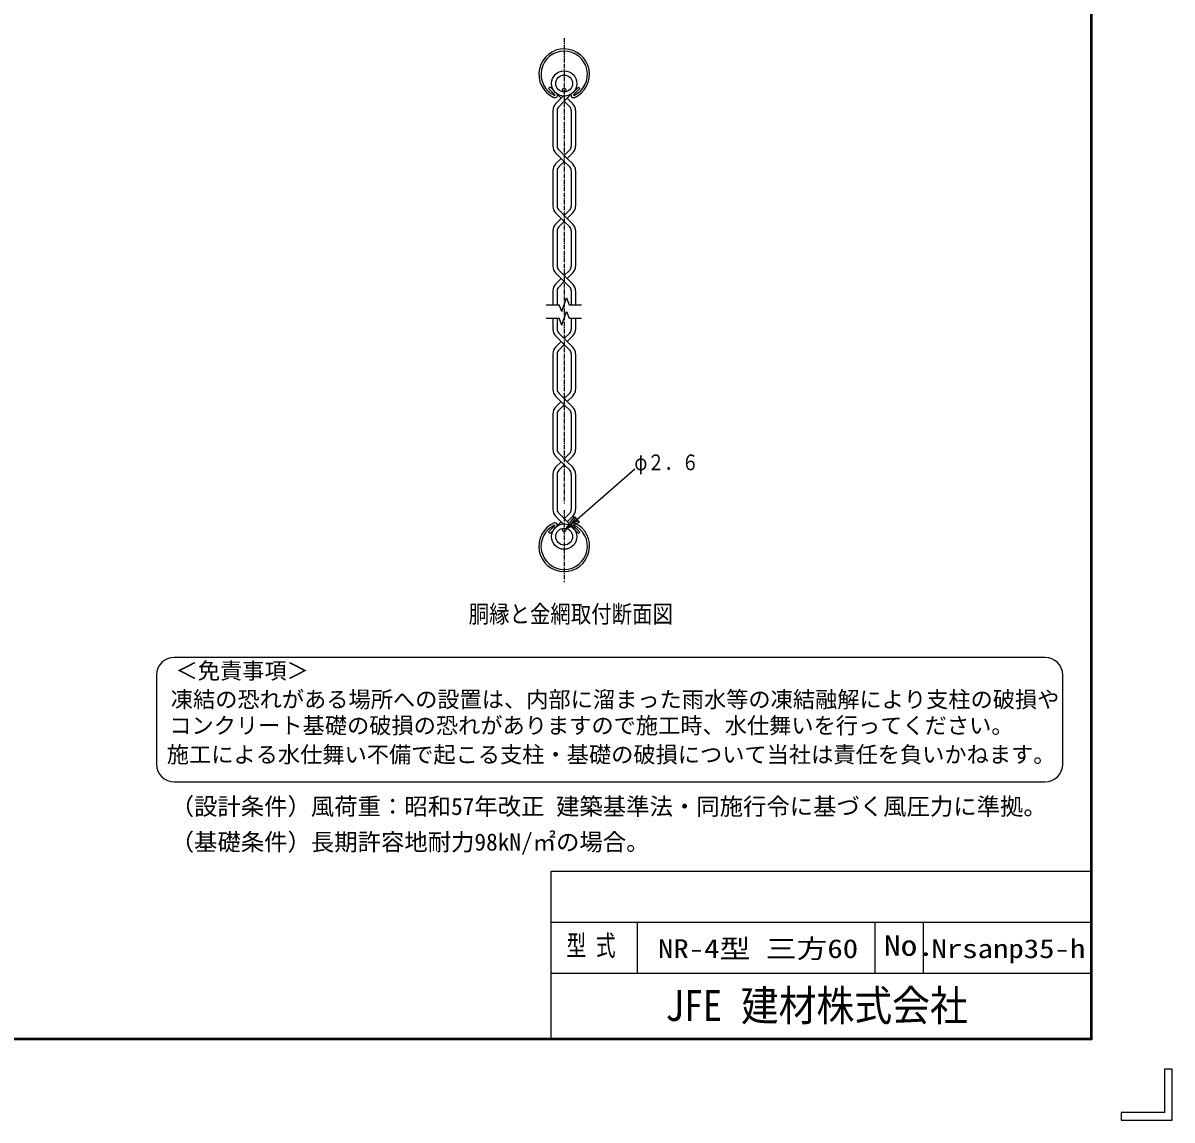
# Model space of a CAD drawing. Units: millimetres, scale not verified. Extents: x -4425 to 4425, y -3150 to 3150.
# Drawn here: x 1198 to 4425, y -3150 to -69 of the extents above; entities that cross this region are included whole.
import ezdxf
from ezdxf.enums import TextEntityAlignment as Align

# ---------------------------------------------------------------- set-up
doc = ezdxf.new("R2010")
doc.units = ezdxf.units.MM
doc.header["$LTSCALE"] = 20
doc.linetypes.add('USER2', pattern=[1.125, 0.75, -0.125, 0.125, -0.125])
doc.linetypes.add('USER3', pattern=[0.906, 0.591, -0.118, 0.079, -0.118])
for name, color, linetype, lineweight in [('0-1_1', 7, 'Continuous', 25), ('0-2_0', 7, 'Continuous', 25), ('0-3_CENTLN-L', 2, 'USER2', 25), ('0-7_WAKU', 7, 'Continuous', 25), ('0-A_D-TTL-TXT', 2, 'Continuous', 25)]:
    doc.layers.add(name, color=color, linetype=linetype, lineweight=lineweight)
doc.styles.add('ＭＳ ゴシック', font='')
doc.styles.get('ＭＳ ゴシック').set_extended_font_data('MS Gothic')

# ---------------------------------------------------------------- blocks, each defined once
blk = doc.blocks.new('C10')
at = {"layer": '0-1_1', "color": 4}
blk.add_line((8131.69, 6130.13), (8390.43, 6356.73), dxfattribs=at)
blk.add_lwpolyline([(8183.05, 6156.5), (8131.69, 6130.13), (8164.6, 6177.56)], close=True, dxfattribs=at)
blk.add_lwpolyline([(8178.43, 6161.76), (8152.76, 6148.58), (8169.21, 6172.3)], dxfattribs=at)

msp = doc.modelspace()

# ---------------------------------------------------------------- linework, layer by layer
at = {"layer": '0-1_1'}
for p, q in [((2678.12, -248.58), (2673.88, -252.82)), ((2692.47, -271.42), (2673.88, -252.82)), ((2697.32, -267.78), (2678.12, -248.58)), ((2738.59, -268.18), (2757.79, -248.98)), ((2743.44, -271.82), (2762.04, -253.22)), ((2757.79, -248.98), (2762.04, -253.22)), ((2693.64, -296), (2709.34, -280.3)), ((2709.34, -280.3), (2696.91, -267.86)), ((2709.34, -280.3), (2715.38, -274.26)), ((2733.31, -304.26), (2717.83, -288.78)), ((2742.01, -296), (2726.31, -280.3)), ((2685.95, -314.56), (2685.95, -414.78)), ((2697.95, -314.87), (2697.95, -414.47)), ((2737.7, -314.87), (2737.7, -414.47)), ((2749.7, -314.56), (2749.7, -414.78)), ((2717.83, -457.53), (2693.64, -433.35)), ((2693.64, -464.75), (2709.34, -449.05)), ((2726.31, -449.05), (2702.35, -425.08)), ((2717.83, -440.56), (2733.31, -425.08)), ((2726.31, -449.05), (2742.01, -433.35)), ((2742.01, -464.75), (2726.31, -449.05)), ((2685.95, -483.31), (2685.95, -583.53)), ((2697.95, -483.62), (2697.95, -583.22)), ((2702.35, -473.01), (2717.83, -457.53)), ((2733.31, -473.01), (2717.83, -457.53)), ((2737.7, -483.62), (2737.7, -583.22)), ((2749.7, -483.31), (2749.7, -583.53)), ((2717.83, -626.28), (2693.64, -602.1)), ((2726.31, -617.8), (2702.35, -593.83)), ((2717.83, -609.31), (2733.31, -593.83)), ((2726.31, -617.8), (2742.01, -602.1)), ((2693.64, -633.5), (2709.34, -617.8)), ((2702.35, -641.76), (2717.83, -626.28)), ((2733.31, -641.76), (2717.83, -626.28)), ((2742.01, -633.5), (2726.31, -617.8)), ((2685.95, -652.06), (2685.95, -752.28)), ((2697.95, -652.37), (2697.95, -751.97)), ((2737.7, -652.37), (2737.7, -751.97)), ((2749.7, -652.06), (2749.7, -752.28)), ((2717.83, -795.03), (2693.64, -770.85)), ((2726.31, -786.55), (2702.35, -762.58)), ((2717.83, -778.06), (2733.31, -762.58)), ((2726.31, -786.55), (2742.01, -770.85)), ((2693.64, -802.25), (2709.34, -786.55)), ((2702.35, -810.51), (2717.83, -795.03)), ((2733.31, -810.51), (2717.83, -795.03)), ((2742.01, -802.25), (2726.31, -786.55)), ((2685.95, -820.81), (2685.95, -860.03)), ((2697.95, -821.12), (2697.95, -860.03)), ((2737.7, -821.12), (2737.7, -860.03)), ((2749.7, -820.81), (2749.7, -860.03)), ((2685.95, -898.28), (2685.95, -929.28)), ((2697.95, -898.28), (2697.95, -928.97)), ((2737.7, -898.28), (2737.7, -928.97)), ((2749.7, -898.28), (2749.7, -929.28)), ((2717.83, -972.03), (2693.64, -947.85)), ((2693.64, -979.25), (2709.34, -963.55)), ((2726.31, -963.55), (2702.35, -939.58)), ((2717.83, -955.06), (2733.31, -939.58)), ((2726.31, -963.55), (2742.01, -947.85)), ((2742.01, -979.25), (2726.31, -963.55)), ((2685.95, -997.81), (2685.95, -1098.03)), ((2697.95, -998.12), (2697.95, -1097.72)), ((2702.35, -987.51), (2717.83, -972.03)), ((2733.31, -987.51), (2717.83, -972.03)), ((2737.7, -998.12), (2737.7, -1097.72)), ((2749.7, -997.81), (2749.7, -1098.03)), ((2717.83, -1140.78), (2693.64, -1116.6)), ((2726.31, -1132.3), (2702.35, -1108.33)), ((2717.83, -1123.81), (2733.31, -1108.33)), ((2726.31, -1132.3), (2742.01, -1116.6)), ((2693.64, -1148), (2709.34, -1132.3)), ((2702.35, -1156.26), (2717.83, -1140.78)), ((2733.31, -1156.26), (2717.83, -1140.78)), ((2742.01, -1148), (2726.31, -1132.3)), ((2685.95, -1166.56), (2685.95, -1266.78)), ((2697.95, -1166.87), (2697.95, -1266.47)), ((2737.7, -1166.87), (2737.7, -1266.47)), ((2749.7, -1166.56), (2749.7, -1266.78)), ((2717.83, -1309.53), (2693.64, -1285.35)), ((2726.31, -1301.05), (2702.35, -1277.08)), ((2717.83, -1292.56), (2733.31, -1277.08)), ((2726.31, -1301.05), (2742.01, -1285.35)), ((2693.64, -1316.75), (2709.34, -1301.05)), ((2702.35, -1325.01), (2717.83, -1309.53)), ((2733.31, -1325.01), (2717.83, -1309.53)), ((2742.01, -1316.75), (2726.31, -1301.05)), ((2685.95, -1335.31), (2685.95, -1435.53)), ((2697.95, -1335.62), (2697.95, -1435.22)), ((2737.7, -1335.62), (2737.7, -1435.22)), ((2749.7, -1335.31), (2749.7, -1435.53)), ((2738.86, -1482.34), (2702.35, -1445.83)), ((2717.83, -1461.31), (2733.31, -1445.83)), ((2692.33, -1479.43), (2673.73, -1498.03)), ((2697.18, -1483.07), (2677.97, -1502.27)), ((2693.43, -1485.71), (2709.34, -1469.8)), ((2715.35, -1475.81), (2693.64, -1454.1)), ((2726.31, -1469.8), (2742.01, -1454.1)), ((2738.45, -1483.47), (2757.65, -1502.67)), ((2743.3, -1479.83), (2761.89, -1498.43)), ((2677.97, -1502.27), (2673.73, -1498.03)), ((2757.65, -1502.67), (2761.89, -1498.43))]:
    msp.add_line(p, q, dxfattribs=at)
at = {"layer": '0-1_1', "color": 4}
for p, q in [((2667.66, -860.03), (2703.98, -860.03)), ((2710.9, -879.06), (2703.98, -860.03)), ((2710.9, -879.06), (2724.75, -841)), ((2724.75, -841), (2731.68, -860.03)), ((2731.68, -860.03), (2766.18, -860.03)), ((2667.66, -898.28), (2703.98, -898.28)), ((2710.9, -917.31), (2703.98, -898.28)), ((2710.9, -917.31), (2724.75, -879.25)), ((2724.75, -879.25), (2731.68, -898.28)), ((2731.68, -898.28), (2766.18, -898.28))]:
    msp.add_line(p, q, dxfattribs=at)
at = {"layer": '0-1_1'}
msp.add_lwpolyline([(2702.35, -304.26), (2717.83, -288.78), (2738.75, -267.86)], dxfattribs=at)
for centre, radius in [((2717.83, -238.72), 35.62), ((2717.83, -238.72), 23.62), ((2717.83, -257.1), 4.88), ((2717.83, -1511.34), 35.62), ((2717.83, -1511.34), 23.62), ((2717.83, -1492.59), 4.88)]:
    msp.add_circle(centre, radius, dxfattribs=at)
for centre, radius, start, end in [((2717.91, -212.99), 71.25, 292.92904, 245.65735), ((2717.91, -212.99), 65.25, 294.33545, 245.82636), ((2691.66, -271.01), 7.5, 245.55145, 10.65768), ((2744.16, -271.05), 7.5, 169.34225, 276.63836), ((2712.2, -314.56), 26.25, 134.99994, 179.99992), ((2712.95, -314.87), 15, 134.99994, 179.99992), ((2722.7, -314.87), 15, 0, 45.00122), ((2723.45, -314.56), 26.25, 0, 44.99998), ((2712.2, -414.78), 26.25, 179.99992, 225.00006), ((2712.95, -414.47), 15, 179.99992, 225.0013), ((2722.7, -414.47), 15, 315.00125, 0), ((2723.45, -414.78), 26.25, 315.00003, 0), ((2712.2, -483.31), 26.25, 134.99994, 179.99992), ((2712.95, -483.62), 15, 134.99994, 179.99992), ((2722.7, -483.62), 15, 0, 45.00122), ((2723.45, -483.31), 26.25, 0, 44.99998), ((2712.2, -583.53), 26.25, 179.99992, 225.00006), ((2712.95, -583.22), 15, 179.99992, 225.0013), ((2722.7, -583.22), 15, 315.00125, 0), ((2723.45, -583.53), 26.25, 315.00003, 0), ((2712.2, -652.06), 26.25, 134.99994, 179.99992), ((2712.95, -652.37), 15, 134.99994, 179.99992), ((2722.7, -652.37), 15, 0, 45.00122), ((2723.45, -652.06), 26.25, 0, 44.99998), ((2712.2, -752.28), 26.25, 179.99992, 225.00006), ((2712.95, -751.97), 15, 179.99992, 225.0013), ((2722.7, -751.97), 15, 315.00125, 0), ((2723.45, -752.28), 26.25, 315.00003, 0), ((2712.2, -820.81), 26.25, 134.99994, 179.99992), ((2723.45, -820.81), 26.25, 0, 44.99998), ((2712.95, -821.12), 15, 134.99994, 179.99992), ((2722.7, -821.12), 15, 0, 45.00122), ((2712.2, -929.28), 26.25, 179.99992, 225.00006), ((2712.95, -928.97), 15, 179.99992, 225.0013), ((2722.7, -928.97), 15, 315.00125, 0), ((2723.45, -929.28), 26.25, 315.00003, 0), ((2712.2, -997.81), 26.25, 134.99994, 179.99992), ((2712.95, -998.12), 15, 134.99994, 179.99992), ((2722.7, -998.12), 15, 0, 45.00122), ((2723.45, -997.81), 26.25, 0, 44.99998), ((2712.2, -1098.03), 26.25, 179.99992, 225.00006), ((2712.95, -1097.72), 15, 179.99992, 225.00006), ((2722.7, -1097.72), 15, 315.00003, 0), ((2723.45, -1098.03), 26.25, 315.00003, 0), ((2712.2, -1166.56), 26.25, 134.99994, 179.99992), ((2712.95, -1166.87), 15, 134.99994, 179.99992), ((2722.7, -1166.87), 15, 0, 45.00122), ((2723.45, -1166.56), 26.25, 0, 44.99998), ((2712.2, -1266.78), 26.25, 179.99992, 225.00006), ((2712.95, -1266.47), 15, 179.99992, 224.99883), ((2722.7, -1266.47), 15, 314.99878, 0), ((2723.45, -1266.78), 26.25, 315.00003, 0), ((2712.2, -1335.31), 26.25, 134.99994, 179.99992), ((2723.45, -1335.31), 26.25, 0, 45.00069), ((2712.95, -1335.62), 15, 134.99994, 179.99992), ((2722.7, -1335.62), 15, 0, 45.00122), ((2712.2, -1435.53), 26.25, 179.99992, 225.00006), ((2712.95, -1435.22), 15, 179.99992, 224.99883), ((2722.7, -1435.22), 15, 315.00003, 0), ((2723.45, -1435.53), 26.25, 315.00003, 0), ((2717.86, -1538.26), 71.25, 112.92904, 65.65766), ((2717.86, -1538.26), 65.25, 114.33547, 65.82672), ((2691.61, -1480.2), 7.5, 349.34231, 96.6383), ((2744.11, -1480.24), 7.5, 65.55139, 190.65775)]:
    msp.add_arc(centre, radius, start, end, dxfattribs=at)
at = {"layer": '0-3_CENTLN-L', "linetype": 'USER3'}
for p, q in [((2717.91, -111.74), (2717.91, -1418.17)), ((2717.86, -1437.01), (2717.86, -1639.51))]:
    msp.add_line(p, q, dxfattribs=at)
at = {"layer": '0-7_WAKU'}
for p, q in [((2681.67, -2450.69), (4196.12, -2450.69)), ((2681.67, -2920.76), (2681.67, -2450.69)), ((2681.67, -2593.94), (4196.12, -2593.94)), ((2923.84, -2737.19), (2923.84, -2593.94)), ((3591.3, -2737.19), (3591.3, -2593.94)), ((3727.39, -2737.19), (3727.39, -2593.94)), ((2681.67, -2737.19), (4196.12, -2737.19)), ((4403.63, -3006.51), (4403.63, -3128.27)), ((4281.87, -3149.76), (4425.12, -3149.76))]:
    msp.add_line(p, q, dxfattribs=at)
msp.add_lwpolyline([(-4049.88, 2925.24), (4200.12, 2925.24), (4200.12, -2924.76), (-4049.88, -2924.76)], close=True, dxfattribs=at)
for points in [[(4198.12, 2923.24), (4198.12, -2922.76), (-4047.88, -2922.76)], [(4196.12, 2921.24), (4196.12, -2920.76), (-4045.88, -2920.76)], [(4425.12, -3149.76), (4425.12, -3006.51), (4403.63, -3006.51)], [(4403.63, -3128.27), (4281.87, -3128.27), (4281.87, -3149.76)]]:
    msp.add_lwpolyline(points, dxfattribs=at)
at = {"layer": '0-A_D-TTL-TXT'}
for p, q in [((4068.12, -1850.38), (1622.57, -1850.38)), ((1572.57, -1900.38), (1572.57, -2150.38)), ((4118.12, -2150.38), (4118.12, -1900.38)), ((1622.57, -2200.38), (4068.12, -2200.38))]:
    msp.add_line(p, q, dxfattribs=at)
for centre, start, end in [((1622.57, -1900.38), 90, 180), ((4068.12, -1900.38), 0, 90), ((1622.57, -2150.38), 180, 270), ((4068.12, -2150.38), 270, 0)]:
    msp.add_arc(centre, 50, start, end, dxfattribs=at)

# ---------------------------------------------------------------- block references
at = {"layer": '0-2_0', "xscale": 0.75, "yscale": 0.75}
msp.add_blockref('C10', (-3376.34, -6088.24), dxfattribs=at)

# ---------------------------------------------------------------- texts
at = {"layer": '0-1_1', "color": 4, "style": 'ＭＳ ゴシック'}
for s, height, width, p in [('φ２．６', 44.15, 0.8, (2914.91, -1338.12)), ('胴縁と金網取付断面図', 49.48, 0.85, (2449.61, -1768.28))]:
    msp.add_text(s, height=height, dxfattribs=dict(at, width=width)).set_placement(p, align=Align.BOTTOM_LEFT)
at = {"layer": '0-7_WAKU', "style": 'ＭＳ ゴシック'}
for s, height, width, p in [('型 式', 57.73, 0.7, (2724.42, -2705.78)), ('NR-4型 三方60', 52.92, 1.2, (2981.3, -2710.83)), ('No.', 57.73, 1.2, (3615.66, -2705.78)), ('Nrsanp35-h', 52.92, 1.2, (3749.52, -2710.83)), ('JFE 建材株式会社', 86.59, 0.9, (3001.72, -2897.56))]:
    msp.add_text(s, height=height, dxfattribs=dict(at, width=width)).set_placement(p, align=Align.BOTTOM_LEFT)
at = {"layer": '0-A_D-TTL-TXT', "color": 7, "style": 'ＭＳ ゴシック'}
for s, height, p in [('＜免責事項＞ \u3000\u3000', 45.75, (1626.27, -1924.56)), ('凍結の恐れがある場所への設置は、内部に溜まった雨水等の凍結融解により支柱の破損や', 45.75, (1612.75, -2005.06)), ('コンクリート基礎の破損の恐れがありますので施工時、水仕舞いを行ってください。', 45.75, (1608.64, -2078.48)), ('施工による水仕舞い不備で起こる支柱・基礎の破損について当社は責任を負いかねます。 ', 45.75, (1601.65, -2159.98)), ('（設計条件）風荷重：昭和57年改正 建築基準法・同施行令に基づく風圧力に準拠。', 48.11, (1612.61, -2307.54)), ('（基礎条件）長期許容地耐力98kN/㎡の場合。', 48.11, (1612.61, -2407.54))]:
    msp.add_text(s, height=height, dxfattribs=at).set_placement(p, align=Align.BOTTOM_LEFT)

doc.saveas('drawing.dxf')
